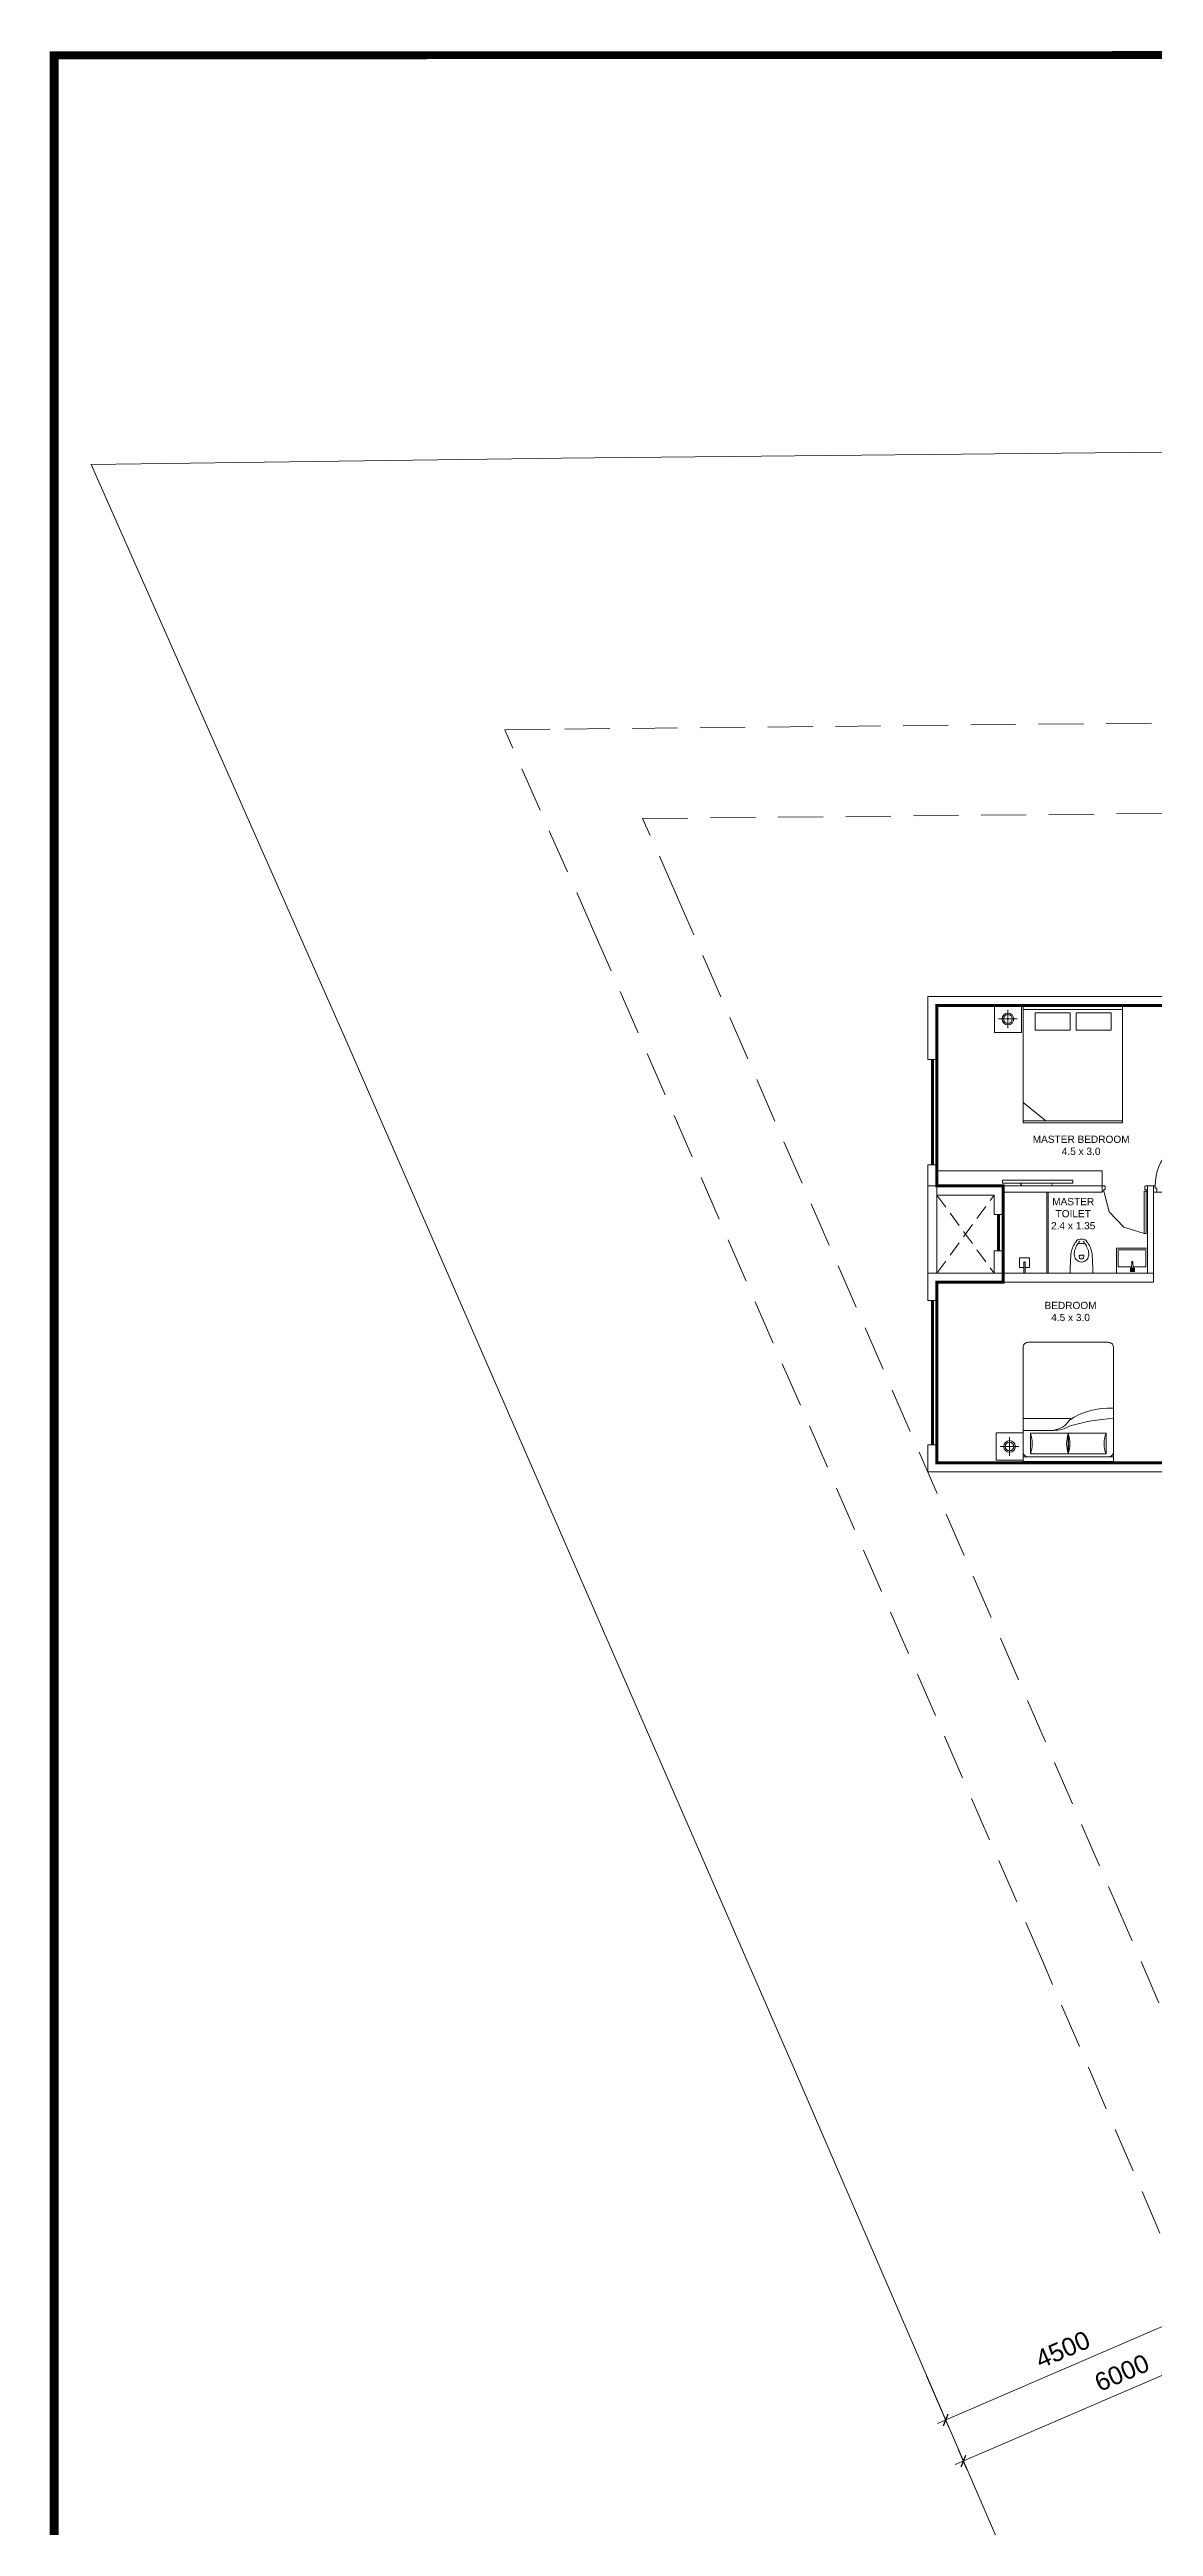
# Model space of a CAD drawing. Header units: inches. Extents: x 27644242 to 29761523, y -859349 to 216979.
# Drawn here: x 29018125 to 29036471, y -572064 to -530912 of the extents above; entities that cross this region are included whole.
import ezdxf

# ---------------------------------------------------------------- set-up
doc = ezdxf.new("R2010")
doc.units = ezdxf.units.IN
doc.header["$MEASUREMENT"] = 0
doc.set_wipeout_variables(frame=1)
doc.header["$PDMODE"] = 35
for name, pattern in [('01-Xref Col Podium Lvl-1$0$HIDDEN', [0.375, 0.25, -0.125]), ('DASHED2', [0.375, 0.25, -0.125]), ('HIDDEN', [0.375, 0.25, -0.125])]:
    doc.linetypes.add(name, pattern=pattern)
doc.layers.get('Defpoints').update_dxf_attribs({"color": 8})
for name, color, linetype, lineweight in [('AHC-A-DUCT', 14, 'HIDDEN', 5), ('DOOR', 4, 'Continuous', 0), ('DOORS', 1, 'Continuous', 9), ('FURN', 250, 'Continuous', 0), ('RVA Site Boundary', 17, 'Continuous', 15), ('WALL', 7, 'Continuous', 20), ('WINDOW', 162, 'Continuous', 13)]:
    doc.layers.add(name, color=color, linetype=linetype, lineweight=lineweight)
doc.layers.add('text', color=7, linetype='Continuous')
doc.styles.add('AMITS', font='arial.ttf')
doc.dimstyles.new('DIM 300', dxfattribs={"dimtxt": 300, "dimasz": 150, "dimexe": 150, "dimexo": 150, "dimgap": 150, "dimtad": 1, "dimdec": 0, "dimzin": 0, "dimdsep": 46, "dimtxsty": 'AMITS', "dimblk": 'ARCHTICK', "dimcen": 0, "dimdle": 150, "dimclrd": 4, "dimclre": 4, "dimclrt": 6, "dimadec": 0, "dimazin": 0, "dimtfac": 1, "dimtdec": 0, "dimtix": 1, "dimtmove": 1, "dimatfit": 3, "dimfxl": 1, "dimtolj": 1, "dimtzin": 0, "dimlwd": -1, "dimlwe": -1, "dimarcsym": 0})

# ---------------------------------------------------------------- blocks, each defined once
blk = doc.blocks.new('_ARCHTICK')
at = {"color": 0, "linetype": 'ByBlock', "const_width": 0.15}
blk.add_lwpolyline([(-0.5, -0.5), (0.5, 0.5)], dxfattribs=at)
blk = doc.blocks.new('*D1627')
at = {"layer": 'Defpoints', "color": 0}
for p in [(29036772.11799249, -567637.9506966283), (29037149.00944318, -568510.8383271387), (29032640.77315416, -569421.7639791196)]:
    blk.add_point(p, dxfattribs=at)
at = {"layer": 'WALL', "color": 4, "ltscale": 500}
for p, q in [((29036831.57843524, -567775.6621912393), (29037208.46988593, -568648.5498217497)), ((29032879.95311024, -570354.1120523798), (29037286.72093779, -568451.3778843889)), ((29032700.23359691, -569559.4754737306), (29033077.1250476, -570432.363104241))]:
    blk.add_line(p, q, dxfattribs=at)
at = {"layer": 'WALL', "color": 4, "linetype": 'ByBlock', "xscale": 150, "yscale": 150, "zscale": 150}
for p, rotation in [((29037149.00944318, -568510.8383271387), 23.35350132919469), ((29033017.66460485, -570294.65160963), 203.3535013291947)]:
    blk.add_blockref('_ARCHTICK', p, dxfattribs=dict(at, rotation=rotation))
at = {"layer": 'WALL', "color": 6, "ltscale": 500, "insert": (29034963.15878946, -569124.4099352789), "char_height": 300, "attachment_point": 5, "rotation": 23.3535013291947, "style": 'AMITS'}
blk.add_mtext('\\A1;4500', dxfattribs=at)
blk = doc.blocks.new('*D1628')
at = {"layer": 'Defpoints', "color": 0}
for p in [(29038676.74530808, -568265.0747573078), (29038820.94099372, -568599.0346551256), (29033168.28552364, -570643.4924672984)]:
    blk.add_point(p, dxfattribs=at)
at = {"layer": 'WALL', "color": 4, "ltscale": 500}
for p, q in [((29033174.76971466, -571036.912807866), (29038958.65248832, -568539.5742123758)), ((29038736.20575083, -568402.7862519188), (29038880.40143646, -568736.7461497366)), ((29033227.74596639, -570781.2039619094), (29033371.94165202, -571115.1638597272))]:
    blk.add_line(p, q, dxfattribs=at)
at = {"layer": 'WALL', "color": 4, "linetype": 'ByBlock', "xscale": 150, "yscale": 150, "zscale": 150}
for p, rotation in [((29038820.94099372, -568599.0346551256), 23.35350132920502), ((29033312.48120927, -570977.4523651162), 203.353501329205)]:
    blk.add_blockref('_ARCHTICK', p, dxfattribs=dict(at, rotation=rotation))
at = {"layer": 'WALL', "color": 6, "ltscale": 500, "insert": (29035946.53286693, -569509.9084770156), "char_height": 300, "attachment_point": 5, "rotation": 23.353501329205024, "style": 'AMITS'}
blk.add_mtext('\\A1;6000', dxfattribs=at)
blk = doc.blocks.new('TVVVV')
at = {"layer": 'FURN', "ltscale": 1000, "elevation": 0.004495833405538135}
for points in [[(-129.8804096404929, 446.7448370812926), (-178.6603210289031, 421.9872146998532)], [(-129.8804096404929, -95.73732633609325), (-178.6603210289031, -70.97970395465381)]]:
    blk.add_lwpolyline(points, dxfattribs=at)
blk.add_lwpolyline([(-129.8804096404929, 740.2733779274859), (-81.95994109939784, 740.2733779274859), (-81.95994109939784, -428.552651045844), (-129.8804096404929, -428.552651045844)], close=True, dxfattribs=at)
blk = doc.blocks.new('A$C700F438C')
at = {"layer": 'FURN', "color": 8, "extrusion": (-6.65398739e-08, 5.27913299e-08, 0.9999999999999966)}
for p, q in [((5.52370602236e-05, 0.0914469115035672, 3.56989099295e-05), (-1.1843185348e-06, 1.408559410292582, 3.56293740573e-05)), ((0.0734448978928413, 1.500018697595919, 3.56294328903e-05), (1.830344896276073, 1.500093958229854, 3.57463328235e-05)), ((1.85480011810614, 1.378195005708903, 3.57543952774e-05), (1.512075118414941, 1.378180324337904, 3.57315911756e-05)), ((1.512075118414941, 1.378180324337904, 3.57315911756e-05), (1.512102174376195, 0.7465803249344845, 3.57649359799e-05)), ((1.97999489614267, 1.500100368813264, 3.57562901776e-05), (1.529994896554853, 1.500081092084201, 3.57263482513e-05)), ((1.97999489614267, 1.500100368813264, 3.57562901776e-05), (1.529994896554853, 1.500081092084201, 3.57263482513e-05)), ((1.979988255154239, 1.500090496948359, 3.57562902558e-05), (1.530026043945326, 1.500090964999344, 3.57263498039e-05)), ((1.85483967406617, 0.7465950068410621, 3.5787740913e-05), (1.85480011810614, 1.378195005708903, 3.57543952774e-05)), ((1.903794896210456, 1.500097104620408, 3.57512200111e-05), (1.903859151974756, 9.71059967014e-05, 3.58304112815e-05)), ((1.267274926716709, 0.7990448372490846, 3.57458755325e-05), (1.267309152548477, 6.98379925552e-05, 3.57880567634e-05)), ((1.463150107949331, 0.5030157277345779, 3.5774536812e-05), (1.463171652372693, 7.82281888405e-05, 3.58010889876e-05)), ((1.512101874515792, 0.7535803248973707, 3.57645664195e-05), (1.854839374205766, 0.7535950068038347, 3.57873713561e-05)), ((1.512128930475228, 0.1219803254939507, 3.57979112238e-05), (1.512101874515792, 0.7535803248973707, 3.57645664195e-05)), ((1.512102174376195, 0.7465803249344845, 3.57649359799e-05), (1.85483967406617, 0.7465950068410621, 3.5787740913e-05)), ((1.854839374205766, 0.7535950068038347, 3.57873713561e-05), (1.854853930166427, 0.1219950068650633, 3.58207153255e-05)), ((1.830409152040374, 9.39596061471e-05, 3.5825524094e-05), (0.0735091536553227, 1.86989722124e-05, 3.57086241607e-05)), ((1.854853930166427, 0.1219950068650633, 3.58207153255e-05), (1.512128930475228, 0.1219803254939507, 3.57979112238e-05)), ((1.903859151974756, 9.71059967014e-05, 3.58304112815e-05), (1.980059151905152, 0.000100370189557, 3.5835481448e-05))]:
    blk.add_line(p, q, dxfattribs=at)
at = {"layer": 'FURN', "linetype": 'Continuous', "lineweight": 0, "extrusion": (-6.65398739e-08, 5.27913299e-08, 0.9999999999999966)}
blk.add_line((1.830411343788, 9.59323838288e-05, 3.58255241331e-05), (1.917418467628522, 9.76868394673e-05, 3.58313134861e-05), dxfattribs=at)
at = {"layer": 'FURN', "color": 8, "extrusion": (6.65398739000137e-08, -5.279133024001068e-08, -0.9999999999999967)}
blk.add_ellipse((0.0734539332624991, 1.40857777869769, 3.56342607795e-05), major_axis=(3.917071146600001e-06, -0.09144091911745802, 4.827548400000001e-09), ratio=0.8032073384844304, start_param=1.570796326798626, end_param=3.141592653595563, dxfattribs=at)
at = {"layer": 'FURN', "color": 8, "extrusion": (6.653987390000091e-08, -5.279132991157698e-08, -0.9999999999999962)}
blk.add_ellipse((1.9588795760028, 1.454399361333457, 3.5757297784e-05), major_axis=(4.614118608890013e-05, -1.077129556435492, 5.686617200000081e-08), ratio=0.8032073384863767, start_param=0.8805869663578222, end_param=1.613255630245892, dxfattribs=at)
at = {"layer": 'FURN', "color": 8, "extrusion": (6.653987389999814e-08, -5.279132986689414e-08, -0.9999999999999967)}
blk.add_ellipse((3.066950111988262, 1.602541370870198, 3.58232080444e-05), major_axis=(9.60825641048e-05, -2.242971343530324, 1.184158334e-07), ratio=0.8032073384830688, start_param=1.197174663451374, end_param=1.525138319639651, dxfattribs=at)
at = {"layer": 'FURN', "color": 8, "extrusion": (6.65398738999977e-08, -5.279132984662301e-08, -0.9999999999999961)}
blk.add_ellipse((1.683422688125574, 2.109731956150653, 3.57043730368e-05), major_axis=(3.26422560197e-05, -0.7620076593121435, 4.022956970000001e-08), ratio=0.803207338485015, start_param=-0.2837941239958099, end_param=0.2837941239958015, dxfattribs=at)
at = {"layer": 'FURN', "color": 8, "extrusion": (6.653987390001414e-08, -5.279133024045852e-08, -0.9999999999999966)}
blk.add_ellipse((1.830351004307885, 1.408673395888399, 3.57511594409e-05), major_axis=(3.917070531000001e-06, -0.0914409191174582, 4.8275484e-09), ratio=0.8032073384844299, start_param=3.141592653587181, end_param=4.712388980382991, dxfattribs=at)
at = {"layer": 'FURN', "color": 8, "extrusion": (6.653987395153829e-08, -5.279132985506829e-08, -0.9999999999999966)}
blk.add_ellipse((0.6693184917839972, 0.0845358356673387, 3.57438074694e-05), major_axis=(-0.7051042924152645, -0.6147182222742352, -1.44657583e-08), ratio=0.6046171697044727, start_param=2.952061422325571, end_param=3.536755933202645, dxfattribs=at)
at = {"layer": 'FURN', "color": 8, "extrusion": (6.653987392887314e-08, -5.279132989028567e-08, -0.9999999999999969)}
blk.add_ellipse((-0.0315052721907705, 0.1902796698749398, 3.56915923838e-05), major_axis=(-1.466956369304711, -0.4935622255935573, -7.155528560000007e-08), ratio=0.5810071678568102, start_param=3.019706066902618, end_param=3.343380915826029, dxfattribs=at)
at = {"layer": 'FURN', "color": 8, "extrusion": (-6.65398738999986e-08, 5.279132984662252e-08, 0.9999999999999961)}
blk.add_ellipse((1.683455694585063, 1.485123548410683, 3.57373491404e-05), major_axis=(3.26422560253e-05, -0.7620076593121435, 4.022956970000001e-08), ratio=0.8032073384850026, start_param=-0.2837941239958166, end_param=0.2837941239958039, dxfattribs=at)
at = {"layer": 'FURN', "color": 8, "extrusion": (6.653987389999818e-08, -5.27913298467047e-08, -0.9999999999999962)}
blk.add_ellipse((1.683518668307442, 0.0150517847331457, 3.5814960377e-05), major_axis=(3.264225508040042e-05, -0.7620076593121599, 4.022956970000062e-08), ratio=0.8032073384865159, start_param=2.857798529592992, end_param=3.425386777583513, dxfattribs=at)
at = {"layer": 'FURN', "color": 8, "extrusion": (6.653987390001373e-08, -5.279133024062744e-08, -0.9999999999999969)}
blk.add_ellipse((0.0735103556726244, 0.0914412343101958, 3.57037979235e-05), major_axis=(3.917070298899999e-06, -0.09144091911745819, 4.827548399999999e-09), ratio=0.8032073384844313, start_param=-5.7712e-12, end_param=1.57079632679118, dxfattribs=at)
at = {"layer": 'FURN', "color": 8, "extrusion": (-6.653987390000046e-08, 5.279132984662319e-08, 0.9999999999999963)}
blk.add_ellipse((1.683539174768156, -0.6095566235422895, 3.58479356493e-05), major_axis=(3.26422560175e-05, -0.7620076593121435, 4.02295697e-08), ratio=0.8032073384850155, start_param=2.857798529593992, end_param=3.425386777585604, dxfattribs=at)
at = {"layer": 'FURN', "color": 8, "extrusion": (6.65398739000147e-08, -5.279133024001162e-08, -0.9999999999999967)}
blk.add_ellipse((1.830407426718011, 0.091536851501246, 3.58206965849e-05), major_axis=(3.917071145300001e-06, -0.09144091911745802, 4.827548400000001e-09), ratio=0.803207338484428, start_param=-1.570796326791178, end_param=5.7536e-12, dxfattribs=at)
blk = doc.blocks.new('BEDROOM')
at = {"layer": 'FURN', "linetype": 'Continuous', "extrusion": (-5.003048166632985e-08, -8.665531942546749e-08, 0.999999999999995)}
for p, q in [((1066.070232762847, 501.3380505466466, -0.000171289452720232), (1066.070206909333, 192.6055803620838, -0.0001980427648345707)), ((911.7039847438076, 346.9718283813472, -0.0001923891247518951), (1220.436454928372, 346.9718025273832, -0.0001769430928029077))]:
    blk.add_line(p, q, dxfattribs=at)
at = {"layer": 'FURN', "ltscale": 500}
blk.add_line((1314.578011713922, 122.087698510134, -9.216121090080294e-05), (1315.198130793869, -1377.902299990721, 2.48985650263001e-05), dxfattribs=at)
at = {"layer": 'FURN', "ltscale": 0.05, "extrusion": (-5.003048166632985e-08, -8.665531942546749e-08, 0.999999999999995), "elevation": -0.0002680690688657816}
blk.add_lwpolyline([(1291.070200993554, 121.9717966123281), (841.0702009935537, 121.9718342963589), (841.0702386748651, 571.971834296358), (1291.070238674865, 571.9717966123263)], close=True, dxfattribs=at)
at = {"layer": 'FURN', "linetype": 'Continuous', "extrusion": (-5.003048166632985e-08, -8.665531942546749e-08, 0.999999999999995)}
for radius in [96.95097812864591, 72.76423796726482]:
    blk.add_circle((1066.070219836068, 346.9718154543436, -0.0002680690688657944), radius, dxfattribs=at)
at = {"layer": 'FURN', "extrusion": (-3.01071703099981e-07, 1.307071692000439e-07, 0.9999999999999463), "xscale": -1000.000000000015, "yscale": 1000.000000000015, "zscale": 1000.000000000007, "rotation": 180.0236273616612}
blk.add_blockref('A$C700F438C', (-665.4810132270508, 121.3715413175769, -0.03630746716227812), dxfattribs=at)
blk = doc.blocks.new('A$C3D5F2F58')
at = {"color": 0, "linetype": 'ByBlock'}
blk.add_wipeout([(187.50011628095314, 0.0007029809106882112), (-187.49988645238258, 0.002141109449553369), (-185.4461327599712, -124.79427701764467), (-182.64319708290714, -194.17809506666697), (-178.67937656536208, -263.2553945867189), (-175.94513293807603, -301.96418667944084), (-169.5233772166112, -348.5784110480934), (-150.65958313053636, -414.79895548603076), (-143.60576840086605, -432.7434513807498), (-131.4359386546992, -459.4194672303872), (-111.55101623162273, -495.3515091896269), (-106.00146373602581, -504.16207614979146), (-86.31187905213665, -529.656873245913), (-71.77004263157346, -545.0922721066611), (-63.7535681235704, -552.6522667291487), (-55.820945889355016, -558.0207123471199), (-40.62732903216272, -561.9569644665341), (-22.650784500767486, -564.0576937184092), (3.1191860226782637, -564.9819712372704), (29.623588182085655, -563.386044606136), (46.7036936595033, -560.9708889653714), (55.816613053843184, -558.0211040811308), (74.1694634542315, -542.702967029331), (100.9077609306371, -511.3725559020884), (135.40578869359751, -451.2000398289068), (158.3135983791637, -392.2332935974886), (171.18299652454425, -340.03528904007953), (178.86706809347294, -260.36256015572616), (185.06888550975071, -136.10103552398238), (187.40490855322727, -46.04541111191347)], dxfattribs=at)
for p, q in [((-187.5010972647469, 0.0007029809116829711), (187.5010972647469, -0.0007029809116829711)), ((-38.34417684682921, -282.4441069934812), (-35.83019779135429, -255.1767006467769)), ((-24.19961533470996, -297.9528777467137), (24.19722946341426, -297.9530591965788)), ((-0.0001206899869430345, -62.50032787627106), (-0.0001206899869430345, -62.50032787627106)), ((35.8281326717879, -255.1771965825794), (38.34190726578163, -282.4443945058781)), ((-42.54204804944675, -496.8174885845067), (42.53839828186392, -496.8178075689004))]:
    blk.add_line(p, q, dxfattribs=at)
at = {"color": 0, "linetype": 'ByBlock', "extrusion": (0, 0, -1)}
for centre, major_axis, ratio, start_param, end_param in [((3903.021715754829, 5.336121362867516), (4087.626111640523, 164.3945008557587), 0.9402469974905732, 3.100231840976132, 3.182953466203625), ((-3903.021442387271, 5.368060991073435), (-4087.624769956175, 164.4278580952963), 0.9402470159297139, 3.100231840975885, 3.182953466203453), ((275.8096101164956, -257.5165176812914), (321.4138594013794, 321.4138594013795), 0.9999999999999842, 3.353440802212683, 3.793890346916726), ((86.94657025271954, -319.104996327497), (146.6450412105385, 146.6450412105385), 0.9999999999999918, 3.705861349966813, 4.079164587688122), ((-0.0009514335361018311, -305.0664631726902), (84.37101153350417, 84.3710115335042), 0.9999999999999825, 4.0733299556064, 6.922251383800011), ((326.3046916335552, -245.8093728538863), (-323.4226960226755, 323.4226960226754), 0.9999999999998977, 4.816657477375592, 5.235079919721876), ((-24.19956207924042, -283.7482577751036), (10.0441831062959, 10.0441831062959), 0.9999999999995852, 2.356198239399527, 4.018928911878863), ((-27.34333802255787, -255.9594638445444), (6.026525934484352, 6.026525934484353), 0.9999999999973382, 4.018939732921321, 4.852375116918253), ((-0.001057996767485747, -292.2711204833024), (-38.16791187460797, 38.16791187460796), 0.9999999999999851, 0.139987881863427, 1.430815943345945), ((24.19728271947315, -283.7484392249714), (-10.04417346387967, 10.04417346387967), 0.9999999999995556, 2.264264766379833, 3.926994566194867), ((-326.3066865018882, -245.806926078347), (-323.4226960226392, 323.4226960226392), 0.9999999999998939, 2.618908689068238, 3.037332178612136), ((27.34126703434958, -255.9596688687827), (6.026537183955396, 6.026537183955397), 0.9999999999970494, -0.1399786381201538, 0.6934719302451016), ((-275.8114654978235, -257.514449539239), (-321.413859401371, 321.4138594013709), 0.9999999999999198, 2.489302284144396, 2.92975182884846), ((-86.94888745475691, -319.1043443575218), (-146.6450412105745, 146.6450412105745), 0.9999999999999966, 2.204028217905958, 2.577331455627266), ((119.317531459139, -350.4991460226909), (192.8483156408264, 192.8483156408265), 0.9999999999996505, 3.092098341611679, 3.328461824491127), ((-40.86965387194141, -527.3831097477766), (24.10605552579581, 24.10605552579582), 0.9999999999997885, 2.52830116013461, 3.092098516144597), ((-42.54196283946294, -474.0900966303486), (16.07069297006956, 16.07069297006956), 0.9999999999997307, 2.356198239399343, 3.38783600578178), ((-0.001305734640482115, -292.2739921861062), (-192.8462850393787, 192.8462850393787), 0.9999999999999838, 3.754889937231234, 4.099098604700583), ((42.53848349126565, -474.0904156141503), (16.0707090407633, 16.0707090407633), 0.9999999999999711, 1.324558553155231, 2.356198239399556), ((40.86554763679669, -527.3834161899506), (24.10603945512559, 24.1060394551256), 0.9999999999991802, 1.620297613588609, 2.184094812518512), ((-119.3203113403979, -350.4982513199195), (192.848315640911, 192.8483156409111), 0.9999999999995629, 1.383934654308197, 1.620297613588678)]:
    blk.add_ellipse(centre, major_axis=major_axis, ratio=ratio, start_param=start_param, end_param=end_param, dxfattribs=at)
blk = doc.blocks.new('A$C3E645E75')
at = {"extrusion": (0, 0, -1), "zscale": -0.9999999999999998, "rotation": 179.9999999999989}
blk.add_blockref('A$C3D5F2F58', (0.0001145812657341594, 0.001422045185563547), dxfattribs=at)
blk = doc.blocks.new('A$C3C731254-flat-1')
at = {"layer": 'FURN'}
for p, q in [((-77430.43748000963, -2819.970071324147), (-77430.67847345052, -2801.689654865302)), ((-77430.43748003093, -2801.689654865157), (-77317.8748892299, -2796.971816414385)), ((-77430.43748000963, -2819.970071324147), (-77317.87488921489, -2824.687909652857))]:
    blk.add_line(p, q, dxfattribs=at)
for points in [[(-77233.28092653771, -3060.590108068543), (-77647.68076634045, -3060.590108293196), (-77647.6807665959, -2547.467935639521), (-77233.28092680452, -2547.467935414868)], [(-77262.74279708727, -2843.048399874649), (-77262.74279714511, -2778.289552053029), (-77317.87488925141, -2778.289552060189), (-77317.87488920493, -2843.04839988178)], [(-77274.95999168088, -2830.831205317023), (-77274.95999170274, -2790.506746669416), (-77305.65769463503, -2790.506746663305), (-77305.65769462456, -2830.831205310911)], [(-77287.17718628586, -2818.614010713907), (-77287.17718628311, -2802.723941240285), (-77293.44050005279, -2802.723941243661), (-77293.44050003283, -2818.614010717312)]]:
    blk.add_lwpolyline(points, close=True, dxfattribs=at)
blk.add_lwpolyline([(-77338.50133330109, -2823.82339306979), (-77338.50133318597, -3036.155718951602), (-77623.24637716833, -3036.155719105969), (-77623.24637740865, -2571.902324800263), (-77338.50133343766, -2571.902324645896), (-77338.50133330381, -2797.836333065352)], dxfattribs=at)
blk = doc.blocks.new('A$C3A956F37-flat-1')
at = {"layer": 'FURN'}
blk.add_line((-168.3018512507224, 90.21167682122905), (-6.357986057992093e-05, 90.21167732175672), dxfattribs=at)
for points in [[(-97.08217719242748, 66.7323122372909), (-97.08217699390661, -2.887973096221685e-07), (-258.5135283042036, -7.690396159887314e-07), (-258.5135287844423, 161.4313505413011), (-97.08217747414528, 161.4313510215434), (-97.08217726227304, 90.21167703301762)], [(-6.351125193759799e-05, 67.13475424569333), (-191.3787742581335, 67.13475367650972), (-191.3787743267858, 90.21167675257311), (-168.3018512507224, 90.21167682122905)]]:
    blk.add_lwpolyline(points, dxfattribs=at)
blk = doc.blocks.new('edddew234')
at = {"layer": 'FURN', "linetype": 'Continuous', "extrusion": (5.003048166632983e-08, 8.665531942546749e-08, 0.999999999999995)}
for p, q in [((1390.924145121127, 2058.400374296993, -0.000247959946881843), (1390.924119267613, 1749.667904112432, -0.0002212066347674998)), ((1545.290367286652, 1904.034126277729, -0.0002423063067991644), (1236.557897102088, 1904.034152131695, -0.0002268602748501784))]:
    blk.add_line(p, q, dxfattribs=at)
at = {"layer": 'FURN', "ltscale": 0.05, "extrusion": (5.003048166632983e-08, 8.665531942546749e-08, 0.999999999999995)}
for p, q in [((-334.0758890807629, 1650.000027976281, -0.0001262673018324688), (-334.0760272555053, 2.797629167616833e-05, 1.671398213250271e-05)), ((1615.924110919237, 1649.99986467881, -0.0002238267269312176), (-334.0758890807629, 1650.000027976281, -0.0001262673018324688)), ((-299.4605044648051, 1650.000025077508, -0.0001279991259466298), (-299.4606426395476, 2.50775210588472e-05, 1.49821580183417e-05)), ((5.500607494264841, 1649.999999539366, -0.0001432564750543792), (-299.4605361931026, 1271.143429061651, -9.516918501510076e-05)), ((1546.693341691047, 1649.999870476355, -0.0002203630787028956), (1546.693203516304, -0.000129523634313955, -7.738179473792401e-05)), ((1615.924110919237, 1649.99986467881, -0.0002238267269312176), (1615.923972744495, -0.0001353211773675866, -8.084544296624612e-05)), ((1615.923972744495, -0.0001353211773675866, -8.084544296624612e-05), (-334.0760272555053, 2.797629167616833e-05, 1.671398213250277e-05))]:
    blk.add_line(p, q, dxfattribs=at)
blk.add_lwpolyline([(1165.924113351852, 1679.034158046736), (1615.924113351852, 1679.034120362705), (1615.924151036888, 2129.034120362703), (1165.924151036888, 2129.034158046734)], close=True, dxfattribs=at)
at = {"layer": 'FURN', "linetype": 'Continuous', "extrusion": (5.003048166632983e-08, 8.665531942546749e-08, 0.999999999999995)}
for points in [[(1494.367599826306, 1449.202667440106), (1203.132490362972, 1449.202691828801), (1203.132441814989, 869.4998992469336), (1494.367551278323, 869.4998748582384)], [(1494.367494359612, 189.7970822763727), (1203.132384896278, 189.797106665068), (1203.132433444262, 769.4998992469355), (1494.36754290387, 769.4998748582402)]]:
    blk.add_lwpolyline(points, close=True, dxfattribs=at)
for radius in [96.9509781286459, 72.7642379672648]:
    blk.add_circle((1390.924132194391, 1904.034139204696), radius, dxfattribs=at)
blk = doc.blocks.new('A$C6E20521E-flat-1-flatten-1')
at = {"layer": 'DOORS', "color": 251}
for p, q in [((-62.99910065159202, 103.4984974906001), (-62.99910404905677, 948.8991733481562)), ((-62.99910404905677, 948.8991733481562), (-26.99961033836007, 948.8991734928568)), ((-26.99960694089532, 103.4984976353007), (-26.99961033836007, 948.8991734928568)), ((-899.9873282499611, -5.018892261432484e-05), (-899.9873286634684, 103.4984941276998)), ((-872.9877083823085, 103.4984942361407), (-899.9873286634684, 103.4984941276998)), ((1.370534300804138e-05, 1.455191522836685e-10), (-899.9873282499611, -1.481217623222619e-06)), ((-872.9877082370222, 67.49900052427984), (-872.9877083823085, 103.4984942361407)), ((-845.9880880042911, 67.49900063286259), (-872.9877082370222, 67.49900052427984)), ((-845.9880877882242, 13.49976011757462), (-845.9880880042911, 67.49900063286259)), ((-26.99960694089532, 103.4984976353007), (-62.99910065159202, 103.4984974906001)), ((-53.99922686442733, 13.49976329991841), (-53.99922708049417, 67.49900381497355)), ((-53.99922708049417, 67.49900381497355), (-26.999606795609, 67.49900392343989)), ((-26.99960694089532, 103.4984976353007), (1.329183578491211e-05, 103.4984977437707)), ((-26.999606795609, 67.49900392343989), (-26.99960694089532, 103.4984976353007)), ((1.370534300804138e-05, -4.657285171560943e-05), (1.329183578491211e-05, 103.4984977437707)), ((-859.4878978766501, -5.002611578674987e-05), (-899.9873282499611, -5.018892261432484e-05)), ((-40.49941666796803, -4.673542207456194e-05), (1.370534300804138e-05, -4.657285171560943e-05))]:
    blk.add_line(p, q, dxfattribs=at)
at = {"layer": 'DOORS', "color": 251, "extrusion": (0, 0, -1)}
for centre, major_axis, ratio, start_param, end_param in [((-26.99960694089532, 103.4984976353589), (-729.2673378727984, -428.7948433508517), 0.9999999999999949, 0.5315346146767524, 2.05976489707718), ((-859.4878979288042, 13.49976006335783), (-11.69117850705555, -6.749905084067657), 0.9999999999999948, 3.665191426771261, 5.235987753503633), ((-40.4994167201221, 13.49976335410975), (-11.69117850705555, -6.749905084067657), 0.9999999999999948, 5.235987753503633, 6.806784080361053)]:
    blk.add_ellipse(centre, major_axis=major_axis, ratio=ratio, start_param=start_param, end_param=end_param, dxfattribs=at)
blk = doc.blocks.new('A$C65A37FE3-flatten-3')
at = {"layer": 'DOOR', "color": 252, "true_color": 0x939598}
for p, q in [((1.719966530799866e-05, -33.76019572600489), (1.730769872665405e-05, -6.769981700927019e-05)), ((1.730769872665405e-05, -6.769981700927019e-05), (86.2759000658989, -6.797871901653707e-05)), ((11.25339314341545, -45.01357178571197), (56.26689719408751, -45.01357193119475)), ((56.26689719408751, -45.01357193119475), (56.26689726486802, -22.50681988461292)), ((56.26689726486802, -22.50681988461292), (86.27589999511838, -22.50681998158689)), ((86.27589999511838, -22.50681998158689), (86.2759000658989, -6.797871901653707e-05)), ((86.27589999511838, -22.50681998158689), (86.27589989826083, -52.51582271038205)), ((86.27589999511838, -22.50681998158689), (790.9977883584797, -22.50682225960554)), ((86.27589989826083, -52.51582271038205), (790.9977882616222, -52.51582498840071)), ((790.9977882616222, -52.51582498840071), (790.9977883584797, -22.50682225960554)), ((1.49942934513092e-05, -716.4650071938522), (1.488253474235535e-05, -750.2251352200401)), ((1.488253474235535e-05, -750.2251352200401), (86.27589764073491, -750.2251354989421)), ((11.25339100882411, -705.2116312070357), (56.26689505949616, -705.2116313525185)), ((56.26689505949616, -705.2116313525185), (56.26689498499036, -727.7183833553863)), ((56.26689498499036, -727.7183833553863), (86.27589771524072, -727.7183834524185)), ((86.27589771524072, -727.7183834524185), (86.27589764073491, -750.2251354989421))]:
    blk.add_line(p, q, dxfattribs=at)
for points in [[(1.71661376953125e-05, -33.76019576239196), (3.296054676175117, -41.7175342391165), (11.25339314341545, -45.01357177519458)], [(86.27589771524072, -727.7183834496427), (430.1810085810721, -638.1793185863935), (686.7564617879689, -392.2992538662838), (790.8486846461892, -52.51582496465562)], [(11.25339100882411, -705.2116312174949), (5.626702986657619, -706.7192977124541), (1.507681474089622, -710.8383192131405), (1.495704054832458e-05, -716.4650072302975)]]:
    blk.add_lwpolyline(points, dxfattribs=at)

msp = doc.modelspace()

# ---------------------------------------------------------------- linework, layer by layer
at = {"layer": 'AHC-A-DUCT', "linetype": 'DASHED2', "ltscale": 1000}
for p, q in [((29032871.09398563, -551242.7470485936), (29033821.0933747, -549942.7471369242)), ((29032871.09398563, -549943.2070300282), (29033821.09335274, -551242.7471611992))]:
    msp.add_line(p, q, dxfattribs=at)
at = {"layer": 'Defpoints', "linetype": 'Continuous', "const_width": 154.4264220221692}
msp.add_lwpolyline([(29126788.63103158, -530988.9174890511), (29126788.63102967, -605238.9174890213), (29018201.91444406, -605238.9174867116), (29018201.91444597, -530988.9174867489)], close=True, dxfattribs=at)
at = {"layer": 'Defpoints', "ltscale": 500}
msp.add_lwpolyline([(29044771.09350592, -554392.7471215567, 50, 50, 0), (29040771.09352323, -554392.7471215567, 50, 50, 0), (29040771.09352323, -552142.7471224004, 50, 50, 0), (29040621.09352345, -552142.747121553, 50, 50, 0), (29040621.09352301, -552242.7462430473, 50, 50, 0), (29038821.09335779, -552242.7462430473, 50, 50, 0), (29038821.09335779, -552992.7462629604, 50, 50, 0), (29037371.09338102, -552992.7462629604, 50, 50, 0), (29037371.09336936, -554392.7471859073, 50, 50, 0), (29032871.09245884, -554392.7471599202, 50, 50, 0), (29032871.09292908, -551392.7471429759, 50, 50, 0), (29033971.09331134, -551392.7471429758, 50, 50, 0), (29033971.0934129, -549792.747096535, 50, 50, 0), (29032871.08365046, -549792.7471773134, 50, 50, 0), (29032871.10385789, -546792.602972581, 50, 50, 0), (29037471.10383458, -546792.6027639165, 50, 50, 0), (29037471.08374359, -546792.7467637353, 50, 50, 0), (29041171.09352478, -546792.7466818279, 50, 50, 0), (29041171.09352478, -546792.7467462387, 50, 50, 0), (29044771.09351146, -546792.7468012809, 50, 50, 0), (29044771.09350592, -554392.7471215567, 50, 50, 0)], format="xyseb", dxfattribs=at)
at = {"layer": 'FURN', "ltscale": 500}
for p, q in [((29034701.09326003, -549892.747123242), (29034701.09326003, -551242.8488272215)), ((29034721.09326003, -549892.747123242), (29034721.09326003, -551242.8488272215))]:
    msp.add_line(p, q, dxfattribs=at)
msp.add_lwpolyline([(29032871.09376884, -549792.7471369873), (29032871.09376884, -549542.7471369873), (29035620.86829514, -549542.7471378499), (29035620.86829514, -549792.7471378499)], close=True, dxfattribs=at)
at = {"layer": 'RVA Site Boundary', "ltscale": 500}
msp.add_lwpolyline([(29070932.8885916, -568808.0795360146), (29062960.8881146, -569533.7384161593), (29062678.01474414, -569593.7706266214), (29062079.53743568, -569735.6449042379), (29043161.03411209, -574712.8531206453), (29041521.18094849, -575178.4495244037), (29041246.03001305, -575255.9566923939), (29040120.06359934, -575517.9141999832), (29039765.28056855, -575599.5542097371), (29036151.91095687, -576615.1075667879), (29035810.52839216, -576762.9762384659), (29035455.61558592, -575940.9915604529), (29030519.30750023, -564508.4099498088), (29023068.89079908, -547413.4438205084), (29018817.65089858, -537803.6748143274), (29026634.91635841, -537701.062240493), (29043252.83743066, -537536.3209430219), (29049823.32148507, -537595.4983662465), (29057290.0877292, -537573.4779951703), (29071612.3749059, -537578.7765036117)], dxfattribs=at)
at = {"layer": 'RVA Site Boundary', "color": 252, "linetype": '01-Xref Col Podium Lvl-1$0$HIDDEN', "ltscale": 3000}
for points in [[(29070600.57059023, -564319.7246783696), (29062287.46919772, -565076.4325918253), (29061691.77982352, -565202.8515255849), (29060987.91003612, -565369.7100116336), (29041973.91484687, -570372.0408759711), (29040296.57729895, -570848.28005856), (29040125.52882905, -570896.4626404933), (29039105.64657191, -571133.7395351337), (29038651.29261775, -571238.2920588742), (29038361.78896699, -571319.6583280361), (29034647.6124169, -562717.5561520573), (29027189.18638019, -545604.2126184121), (29025689.33825089, -542213.8619432485), (29026686.7525701, -542200.7694813124), (29043254.87790366, -542036.5218325091), (29049809.69255769, -542095.558128424), (29057295.89084668, -542073.480449964), (29071609.78256116, -542078.7758525065)], [(29070489.79792311, -562823.606392488), (29062062.99622542, -563590.663983714), (29061363.03484998, -563739.2118252394), (29060624.03423626, -563914.3983807655), (29041578.20842512, -568925.1034610796), (29039888.37608239, -569404.8902366256), (29039752.02843438, -569443.2979565264), (29039237.1902549, -569563.0757089246), (29036023.7140558, -562120.6048861435), (29028562.61824056, -545001.1355510459), (29027981.70625257, -543688.0056999531), (29043255.55806132, -543536.5887956715), (29049805.14958189, -543595.5780491498), (29057297.82521895, -543573.4812682285), (29071608.91846456, -543578.7756354858)]]:
    msp.add_lwpolyline(points, dxfattribs=at)
at = {"layer": 'WALL', "ltscale": 500}
for p, q in [((29032721.09380255, -547692.747156434), (29032721.09381714, -546642.7471280436)), ((29032721.09381714, -546642.7471276069), (29037371.09378908, -546642.7471343749)), ((29032871.09388031, -546792.7469443962), (29032871.09380463, -547692.7471565021)), ((29032871.09380463, -547692.7471565021), (29032721.09380255, -547692.747156434)), ((29032721.09376989, -549442.7471178062), (29032871.09377197, -549442.7471178062)), ((29032721.09376293, -549792.7471369242), (29032721.09376989, -549442.7471178062)), ((29032871.09377197, -549442.7471178062), (29032871.09376711, -549792.7471369242)), ((29032871.09398563, -549792.7471369242), (29033971.09336212, -549792.7471369242)), ((29033821.0933747, -549942.7471369242), (29032871.09398563, -549942.7471369242)), ((29033821.0933747, -550267.7471363422), (29033821.0933747, -549942.7471369242)), ((29033971.09336212, -549792.7471374578), (29033971.09336212, -550267.7471363422)), ((29036371.09336212, -551242.7475310114), (29036371.09336212, -549792.7471373247)), ((29036471.10601696, -549792.7471318078), (29036371.09336226, -549792.7471373247)), ((29036471.09336212, -551392.7471429758), (29036471.09336212, -549792.7471318085)), ((29036471.10601696, -549792.7471318078), (29036471.10601696, -549892.7471177792)), ((29033971.09336212, -550267.7471363422), (29033821.0933747, -550267.7471363422)), ((29033821.09335274, -551242.7471611992), (29033821.09335795, -550867.7471363422)), ((29033971.09336212, -550867.7471363422), (29033821.09335274, -550867.7471363422)), ((29033971.09335274, -551242.7471611992), (29033971.09335795, -550867.7471363422)), ((29032721.09290418, -551692.7470199113), (29032871.09290418, -551692.7470199113)), ((29032871.0928818, -554092.7465753588), (29032721.0928818, -554092.7465554584)), ((29037521.09333624, -554542.7472381806), (29032721.0928776, -554542.7472381806)), ((29037521.09333858, -554392.7471892973), (29032871.092879, -554392.7464951325))]:
    msp.add_line(p, q, dxfattribs=at)
at = {"layer": 'WALL'}
msp.add_line((29032871.10385692, -546792.7469434601), (29037471.10382359, -546792.4387336286, 4.916376627583279e-06), dxfattribs=at)
at = {"layer": 'WALL', "transparency": 33554687}
for p, q in [((29032721.09290837, -551242.7470157425), (29032721.09290418, -551692.7470199113)), ((29032871.09290697, -551392.7470945532), (29032871.09290418, -551692.7470199113)), ((29032721.0928818, -554092.7465554584), (29032721.0928776, -554542.7471897579)), ((29032871.0928818, -554092.7465753588), (29032871.092879, -554392.7465138871))]:
    msp.add_line(p, q, dxfattribs=at)
at = {"layer": 'WALL', "ltscale": 500}
msp.add_lwpolyline([(29032721.09376293, -551242.7470426352), (29032871.09398563, -551242.7470426352), (29032871.09398563, -549792.7471309659), (29032721.09376293, -549792.7471309659)], close=True, dxfattribs=at)
msp.add_lwpolyline([(29033971.09336212, -549892.747123242), (29035620.86829468, -549892.747123242), (29035620.86829468, -549792.7471312087), (29033971.09336212, -549792.7471369242)], dxfattribs=at)
at = {"layer": 'WINDOW', "ltscale": 500, "const_width": 50}
for points in [[(29032796.09377093, -549442.7471178062), (29032796.09377172, -547692.7471564681)], [(29033896.09335743, -550867.7471363422), (29033896.09335743, -550267.7471363422)], [(29032796.0928818, -554092.7465654085), (29032796.0928818, -551692.7470199113)]]:
    msp.add_lwpolyline(points, dxfattribs=at)

# ---------------------------------------------------------------- block references
at = {"xscale": -1, "rotation": 90.00000000000875}
for name, p in [('A$C3A956F37-flat-1', (29034408.1602709, -551242.8488908014)), ('A$C3C731254-flat-1', (29033310.50325406, -628476.0284684094))]:
    msp.add_blockref(name, p, dxfattribs=at)
at = {"layer": 'DOOR', "ltscale": 500}
msp.add_blockref('A$C6E20521E-flat-1-flatten-1', (29037371.09334532, -549893.7955259804), dxfattribs=at)
at = {"layer": 'FURN', "ltscale": 500, "rotation": 90.00000000000017}
msp.add_blockref('edddew234', (29035955.96380493, -548408.9122595891, 0.0002614909479425778), dxfattribs=at)
at = {"layer": 'FURN', "ltscale": 1000, "rotation": 90.00000000000006}
msp.add_blockref('TVVVV', (29034704.14563799, -549614.0868165792, -0.004495833405538135), dxfattribs=at)
at = {"layer": 'FURN', "ltscale": 500, "xscale": -1, "rotation": 90.00000000000001}
msp.add_blockref('BEDROOM', (29034426.24275929, -553054.912029355, 9.597242678365632e-05), dxfattribs=at)

# ---------------------------------------------------------------- texts
at = {"layer": 'text', "ltscale": 100, "char_height": 120, "width": 1715.234679162502, "attachment_point": 1, "style": 'AMITS'}
for s, insert in [('\\pxqc;MASTER BEDROOM\\P4.5 x 3.0', (29034411.47548009, -548956.5680914682)), ('\\pxqc;BEDROOM\\P4.5 x 3.0', (29034235.42070906, -551717.3826041783))]:
    msp.add_mtext(s, dxfattribs=dict(at, insert=insert))

# ---------------------------------------------------------------- dimensions: what is measured, and where the dimension line sits
at = {"layer": 'WALL', "color": 1, "ltscale": 500}
for p1, p2, distance, picture, middle in [((29032640.77315416, -569421.7639791196), (29036772.11799249, -567637.9506966283), -950.7786183438857, '*D1627', (29034963.15878946, -569124.4099352789)), ((29033168.28552364, -570643.4924672984), (29038676.74530808, -568265.0747573078), -363.76037319596253, '*D1628', (29035946.53286693, -569509.9084770156))]:
    dim = msp.add_aligned_dim(p1=p1, p2=p2, distance=distance, dimstyle='DIM 300', override={"dimpost": '\\X'}, dxfattribs=at)
    dim.commit()
    dim.dimension.update_dxf_attribs({"geometry": picture, "text_midpoint": middle})

# ---------------------------------------------------------------- next in the draw order: block references
at = {"layer": 'FURN', "rotation": 359.9997802697439}
msp.add_blockref('A$C3E645E75', (29035274.89938952, -551242.7475418714), dxfattribs=at)

# ---------------------------------------------------------------- next in the draw order: linework, layer by layer
at = {"layer": 'WALL', "ltscale": 500}
msp.add_line((29032871.09292908, -551392.7471429758), (29036471.09336212, -551392.7471429758), dxfattribs=at)
at = {"layer": 'WALL'}
msp.add_line((29036471.09336212, -551242.7475567997), (29032871.09398563, -551242.7470193802), dxfattribs=at)

# ---------------------------------------------------------------- next in the draw order: block references
at = {"layer": 'WALL', "ltscale": 500, "rotation": 270.000000000001}
msp.add_blockref('A$C65A37FE3-flatten-3', (29036371.09342996, -549792.747120017), dxfattribs=at)

# ---------------------------------------------------------------- next in the draw order: texts
at = {"layer": 'text', "ltscale": 100, "insert": (29034279.85060368, -549992.4030621209), "char_height": 120, "width": 1715.234679162502, "attachment_point": 1, "style": 'AMITS'}
msp.add_mtext('\\pxqc;MASTER \\PTOILET\\P2.4 x 1.35', dxfattribs=at)

doc.saveas('drawing.dxf')
